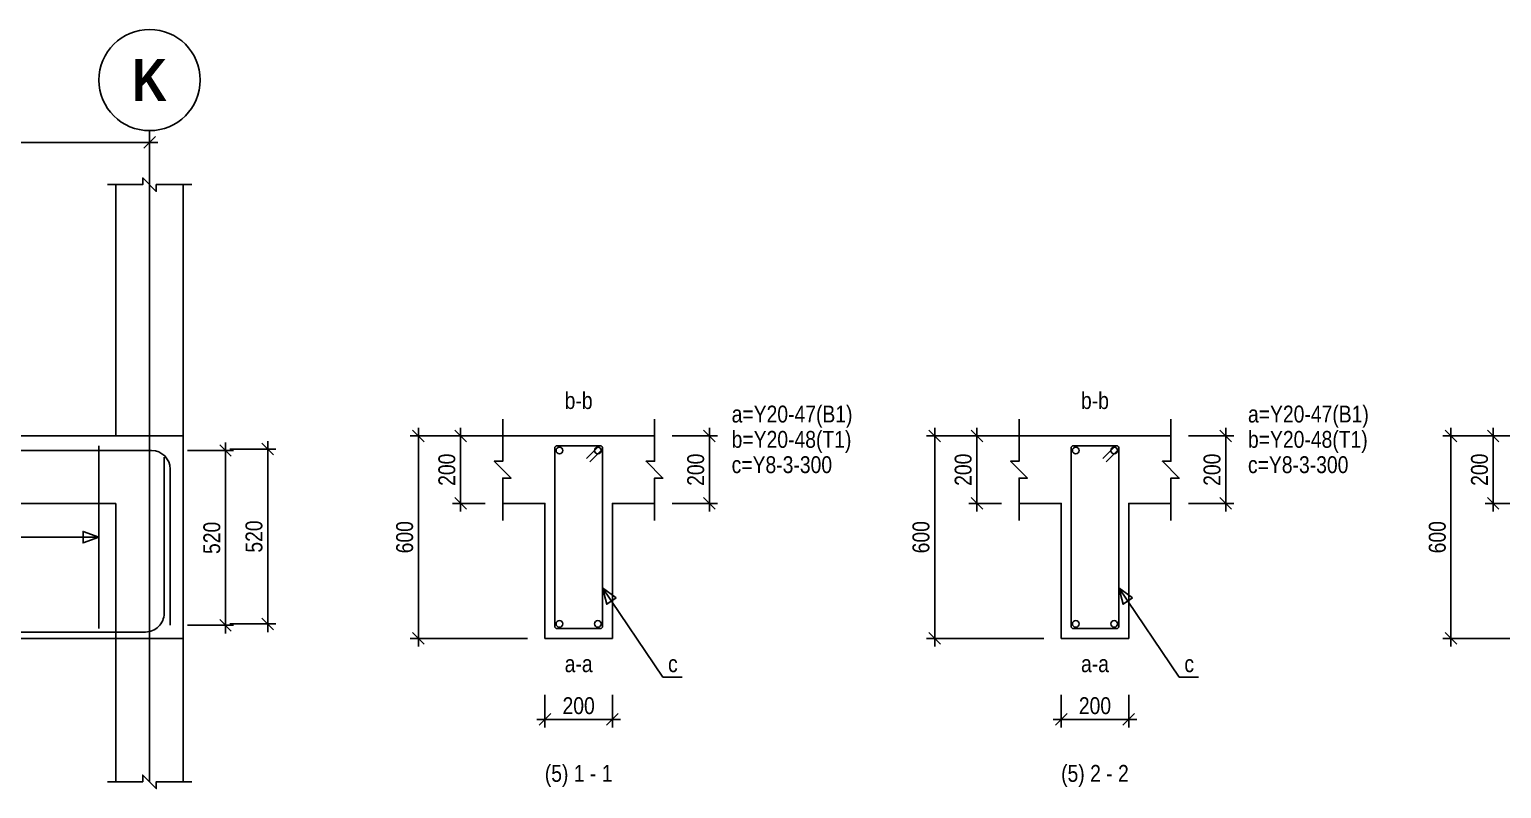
# Model space of a CAD drawing. Extents: x 0 to 206258, y -403073 to 0.
# Drawn here: x 53920 to 62645, y -252484 to -247984 of the extents above; entities that cross this region are included whole.
import ezdxf
from ezdxf.enums import TextEntityAlignment as Align
from ezdxf.lldxf.tags import DXFTag

# ---------------------------------------------------------------- set-up
doc = ezdxf.new("R2010")
doc.units = 0
doc.header["$LTSCALE"] = 1000
for name, color, linetype in [('Axis Circle(Dir 2)', 150, 'Continuous'), ('Axis Label(Dir 1)', 7, 'Continuous'), ('Axis Line(Dir 2)', 150, 'CENTER2'), ('Break Line', 5, 'Continuous'), ('Dimension Line', 5, 'Continuous'), ('Front Elevation Line', 40, 'Continuous'), ('Leader Line', 5, 'Continuous'), ('Link Line', 3, 'Continuous'), ('Rebar Label', 6, 'Continuous'), ('Rebar Line', 7, 'Continuous'), ('Section Label', 1, 'Continuous'), ('Top Rebar Label', 6, 'Continuous'), ('Top Rebar Line', 7, 'Continuous')]:
    doc.layers.add(name, color=color, linetype=linetype)
doc.layers.add('Beam Line(D)', color=112, linetype='Continuous', true_color=0x00bd5e)
doc.layers.add('Link Label', color=94, linetype='Continuous', true_color=0x008100)
doc.styles.add('Axis Label(Dir 1)', font='ARIALNB.TTF', dxfattribs={"height": 250})
doc.styles.add('Dimension Text', font='ARIALN.TTF', dxfattribs={"height": 100})
doc.styles.add('Link Label', font='ARIALN.TTF', dxfattribs={"height": 100})
doc.styles.add('Rebar Label', font='ARIALN.TTF', dxfattribs={"height": 100})
doc.styles.add('Section Label', font='ARIALN.TTF', dxfattribs={"height": 100})
doc.styles.add('Top Rebar Label', font='ARIALN.TTF', dxfattribs={"height": 100})
tags = doc.linetypes.add('CENTER2', pattern=[1.125, 0.75, -0.125, 0.125, -0.125]).pattern_tags.tags
tags[10:11] = [DXFTag(74, 4), DXFTag(75, 0), DXFTag(340, '0'), DXFTag(46, 0.0), DXFTag(50, 0.0), DXFTag(44, 0.0), DXFTag(45, 0.0)]
tags[8:9] = [DXFTag(74, 4), DXFTag(75, 0), DXFTag(340, '0'), DXFTag(46, 0.0), DXFTag(50, 0.0), DXFTag(44, 0.0), DXFTag(45, 0.0)]
tags[6:7] = [DXFTag(74, 4), DXFTag(75, 0), DXFTag(340, '0'), DXFTag(46, 0.0), DXFTag(50, 0.0), DXFTag(44, 0.0), DXFTag(45, 0.0)]
tags[4:5] = [DXFTag(74, 4), DXFTag(75, 0), DXFTag(340, '0'), DXFTag(46, 0.0), DXFTag(50, 0.0), DXFTag(44, 0.0), DXFTag(45, 0.0)]
doc.dimstyles.new('BEAM', dxfattribs={"dimtxt": 100, "dimasz": 30, "dimexe": 48.3, "dimexo": 103.5, "dimgap": 30, "dimtad": 1, "dimtoh": 1, "dimdec": 1, "dimlfac": 0.5, "dimdsep": 46, "dimtxsty": 'Dimension Text', "dimblk": 'PCDIM_TICK', "dimcen": 0.09, "dimclrd": 5, "dimclre": 5, "dimclrt": 5, "dimadec": 1, "dimazin": 0, "dimtp": 1, "dimtm": 1, "dimtfac": 1, "dimtdec": 4, "dimtofl": 0, "dimtmove": 0, "dimatfit": 3, "dimfxl": 1, "dimtolj": 1, "dimtzin": 0, "dimarcsym": 0})

# ---------------------------------------------------------------- blocks, each defined once
blk = doc.blocks.new('PCDIM_TICK')
at = {"layer": 'Dimension Line', "color": 0, "transparency": 33554687}
for p, q in [((1.15, 1.15), (-1.15, -1.15)), ((1.61, 0), (0, 0))]:
    blk.add_line(p, q, dxfattribs=at)
blk = doc.blocks.new('*U3244')
at = {"layer": 'Dimension Line', "color": 5, "true_color": 0x0000ff, "transparency": 16777216}
for p, q in [((57728.6, -250394.3), (57998.4, -250394.3)), ((57950.1, -250794.3), (57950.1, -250394.3)), ((57728.6, -250794.3), (57998.4, -250794.3))]:
    blk.add_line(p, q, dxfattribs=at)
at = {"layer": 'Dimension Line', "color": 5, "true_color": 0x0000ff, "transparency": 16777216, "xscale": 30, "yscale": 30}
for p, rotation in [((57950.1, -250394.3), 89.99999999999447), ((57950.1, -250794.3), 269.9999999999834)]:
    blk.add_blockref('PCDIM_TICK', p, dxfattribs=dict(at, rotation=rotation))
at = {"layer": 'Dimension Line', "color": 5, "true_color": 0x0000ff, "transparency": 16777216, "insert": (57920.1, -250594.3), "char_height": 100, "width": 182.775, "attachment_point": 8, "rotation": 90, "style": 'Dimension Text'}
blk.add_mtext('200', dxfattribs=at)
blk = doc.blocks.new('*U3245')
at = {"layer": 'Dimension Line', "color": 5, "true_color": 0x0000ff, "transparency": 16777216}
for p, q in [((56621.6, -250394.3), (56426.8, -250394.3)), ((56475.1, -250794.3), (56475.1, -250394.3)), ((56621.6, -250794.3), (56426.8, -250794.3))]:
    blk.add_line(p, q, dxfattribs=at)
at = {"layer": 'Dimension Line', "color": 5, "true_color": 0x0000ff, "transparency": 16777216, "xscale": 30, "yscale": 30}
for p, rotation in [((56475.1, -250394.3), 89.99999999999447), ((56475.1, -250794.3), 269.9999999999834)]:
    blk.add_blockref('PCDIM_TICK', p, dxfattribs=dict(at, rotation=rotation))
at = {"layer": 'Dimension Line', "color": 5, "true_color": 0x0000ff, "transparency": 16777216, "insert": (56445.1, -250594.3), "char_height": 100, "width": 182.775, "attachment_point": 8, "rotation": 90, "style": 'Dimension Text'}
blk.add_mtext('200', dxfattribs=at)
blk = doc.blocks.new('*U3246')
at = {"layer": 'Dimension Line', "color": 5, "true_color": 0x0000ff, "transparency": 16777216}
for p, q in [((56871.6, -250394.3), (56176.8, -250394.3)), ((56225.1, -251594.3), (56225.1, -250394.3)), ((56871.6, -251594.3), (56176.8, -251594.3))]:
    blk.add_line(p, q, dxfattribs=at)
at = {"layer": 'Dimension Line', "color": 5, "true_color": 0x0000ff, "transparency": 16777216, "xscale": 30, "yscale": 30}
for p, rotation in [((56225.1, -250394.3), 89.99999999999447), ((56225.1, -251594.3), 269.9999999999834)]:
    blk.add_blockref('PCDIM_TICK', p, dxfattribs=dict(at, rotation=rotation))
at = {"layer": 'Dimension Line', "color": 5, "true_color": 0x0000ff, "transparency": 16777216, "insert": (56195.1, -250994.3), "char_height": 100, "width": 181.97, "attachment_point": 8, "rotation": 90, "style": 'Dimension Text'}
blk.add_mtext('600', dxfattribs=at)
blk = doc.blocks.new('*U3247')
at = {"layer": 'Dimension Line', "color": 5, "true_color": 0x0000ff, "transparency": 16777216}
for p, q in [((56975.1, -251927.8), (56975.1, -252122.6)), ((57375.1, -251927.8), (57375.1, -252122.6)), ((56975.1, -252074.3), (57375.1, -252074.3))]:
    blk.add_line(p, q, dxfattribs=at)
at = {"layer": 'Dimension Line', "color": 5, "true_color": 0x0000ff, "transparency": 16777216, "xscale": 30, "yscale": 30, "rotation": 180.0000000000004}
blk.add_blockref('PCDIM_TICK', (56975.1, -252074.3), dxfattribs=at)
at = {"layer": 'Dimension Line', "color": 5, "true_color": 0x0000ff, "transparency": 16777216, "xscale": 30, "yscale": 30}
blk.add_blockref('PCDIM_TICK', (57375.1, -252074.3), dxfattribs=at)
at = {"layer": 'Dimension Line', "color": 5, "true_color": 0x0000ff, "transparency": 16777216, "insert": (57175.1, -252044.3), "char_height": 100, "width": 182.775, "attachment_point": 8, "style": 'Dimension Text'}
blk.add_mtext('200', dxfattribs=at)
blk = doc.blocks.new('*U3248')
at = {"layer": 'Dimension Line', "color": 5, "true_color": 0x0000ff, "transparency": 16777216}
for p, q in [((60788.8, -250394.3), (61058.6, -250394.3)), ((61010.3, -250794.3), (61010.3, -250394.3)), ((60788.8, -250794.3), (61058.6, -250794.3))]:
    blk.add_line(p, q, dxfattribs=at)
at = {"layer": 'Dimension Line', "color": 5, "true_color": 0x0000ff, "transparency": 16777216, "xscale": 30, "yscale": 30}
for p, rotation in [((61010.3, -250394.3), 89.99999999999447), ((61010.3, -250794.3), 269.9999999999834)]:
    blk.add_blockref('PCDIM_TICK', p, dxfattribs=dict(at, rotation=rotation))
at = {"layer": 'Dimension Line', "color": 5, "true_color": 0x0000ff, "transparency": 16777216, "insert": (60980.3, -250594.3), "char_height": 100, "width": 182.775, "attachment_point": 8, "rotation": 90, "style": 'Dimension Text'}
blk.add_mtext('200', dxfattribs=at)
blk = doc.blocks.new('*U3249')
at = {"layer": 'Dimension Line', "color": 5, "true_color": 0x0000ff, "transparency": 16777216}
for p, q in [((59681.8, -250394.3), (59487, -250394.3)), ((59535.3, -250794.3), (59535.3, -250394.3)), ((59681.8, -250794.3), (59487, -250794.3))]:
    blk.add_line(p, q, dxfattribs=at)
at = {"layer": 'Dimension Line', "color": 5, "true_color": 0x0000ff, "transparency": 16777216, "xscale": 30, "yscale": 30}
for p, rotation in [((59535.3, -250394.3), 89.99999999999447), ((59535.3, -250794.3), 269.9999999999834)]:
    blk.add_blockref('PCDIM_TICK', p, dxfattribs=dict(at, rotation=rotation))
at = {"layer": 'Dimension Line', "color": 5, "true_color": 0x0000ff, "transparency": 16777216, "insert": (59505.3, -250594.3), "char_height": 100, "width": 182.775, "attachment_point": 8, "rotation": 90, "style": 'Dimension Text'}
blk.add_mtext('200', dxfattribs=at)
blk = doc.blocks.new('*U3250')
at = {"layer": 'Dimension Line', "color": 5, "true_color": 0x0000ff, "transparency": 16777216}
for p, q in [((59931.8, -250394.3), (59237, -250394.3)), ((59285.3, -251594.3), (59285.3, -250394.3)), ((59931.8, -251594.3), (59237, -251594.3))]:
    blk.add_line(p, q, dxfattribs=at)
at = {"layer": 'Dimension Line', "color": 5, "true_color": 0x0000ff, "transparency": 16777216, "xscale": 30, "yscale": 30}
for p, rotation in [((59285.3, -250394.3), 89.99999999999447), ((59285.3, -251594.3), 269.9999999999834)]:
    blk.add_blockref('PCDIM_TICK', p, dxfattribs=dict(at, rotation=rotation))
at = {"layer": 'Dimension Line', "color": 5, "true_color": 0x0000ff, "transparency": 16777216, "insert": (59255.3, -250994.3), "char_height": 100, "width": 181.97, "attachment_point": 8, "rotation": 90, "style": 'Dimension Text'}
blk.add_mtext('600', dxfattribs=at)
blk = doc.blocks.new('*U3251')
at = {"layer": 'Dimension Line', "color": 5, "true_color": 0x0000ff, "transparency": 16777216}
for p, q in [((60035.3, -251927.8), (60035.3, -252122.6)), ((60435.3, -251927.8), (60435.3, -252122.6)), ((60035.3, -252074.3), (60435.3, -252074.3))]:
    blk.add_line(p, q, dxfattribs=at)
at = {"layer": 'Dimension Line', "color": 5, "true_color": 0x0000ff, "transparency": 16777216, "xscale": 30, "yscale": 30, "rotation": 180.0000000000004}
blk.add_blockref('PCDIM_TICK', (60035.3, -252074.3), dxfattribs=at)
at = {"layer": 'Dimension Line', "color": 5, "true_color": 0x0000ff, "transparency": 16777216, "xscale": 30, "yscale": 30}
blk.add_blockref('PCDIM_TICK', (60435.3, -252074.3), dxfattribs=at)
at = {"layer": 'Dimension Line', "color": 5, "true_color": 0x0000ff, "transparency": 16777216, "insert": (60235.3, -252044.3), "char_height": 100, "width": 182.775, "attachment_point": 8, "style": 'Dimension Text'}
blk.add_mtext('200', dxfattribs=at)
blk = doc.blocks.new('*U3253')
at = {"layer": 'Dimension Line', "color": 5, "true_color": 0x0000ff, "transparency": 16777216}
for p, q in [((62742, -250394.3), (62547.2, -250394.3)), ((62595.5, -250794.3), (62595.5, -250394.3)), ((62742, -250794.3), (62547.2, -250794.3))]:
    blk.add_line(p, q, dxfattribs=at)
at = {"layer": 'Dimension Line', "color": 5, "true_color": 0x0000ff, "transparency": 16777216, "xscale": 30, "yscale": 30}
for p, rotation in [((62595.5, -250394.3), 89.99999999999447), ((62595.5, -250794.3), 269.9999999999834)]:
    blk.add_blockref('PCDIM_TICK', p, dxfattribs=dict(at, rotation=rotation))
at = {"layer": 'Dimension Line', "color": 5, "true_color": 0x0000ff, "transparency": 16777216, "insert": (62565.5, -250594.3), "char_height": 100, "width": 182.775, "attachment_point": 8, "rotation": 90, "style": 'Dimension Text'}
blk.add_mtext('200', dxfattribs=at)
blk = doc.blocks.new('*U3254')
at = {"layer": 'Dimension Line', "color": 5, "true_color": 0x0000ff, "transparency": 16777216}
for p, q in [((62992, -250394.3), (62297.2, -250394.3)), ((62345.5, -251594.3), (62345.5, -250394.3)), ((62992, -251594.3), (62297.2, -251594.3))]:
    blk.add_line(p, q, dxfattribs=at)
at = {"layer": 'Dimension Line', "color": 5, "true_color": 0x0000ff, "transparency": 16777216, "xscale": 30, "yscale": 30}
for p, rotation in [((62345.5, -250394.3), 89.99999999999447), ((62345.5, -251594.3), 269.9999999999834)]:
    blk.add_blockref('PCDIM_TICK', p, dxfattribs=dict(at, rotation=rotation))
at = {"layer": 'Dimension Line', "color": 5, "true_color": 0x0000ff, "transparency": 16777216, "insert": (62315.5, -250994.3), "char_height": 100, "width": 181.97, "attachment_point": 8, "rotation": 90, "style": 'Dimension Text'}
blk.add_mtext('600', dxfattribs=at)
blk = doc.blocks.new('*U3263')
at = {"layer": 'Dimension Line', "color": 5, "true_color": 0x0000ff, "transparency": 16777216}
for p, q in [((54857.6, -250480.3), (55130.4, -250480.3)), ((55082.1, -251516.3), (55082.1, -250480.3)), ((54857.6, -251516.3), (55130.4, -251516.3))]:
    blk.add_line(p, q, dxfattribs=at)
at = {"layer": 'Dimension Line', "color": 5, "true_color": 0x0000ff, "transparency": 16777216, "xscale": 30, "yscale": 30}
for p, rotation in [((55082.1, -250480.3), 89.99999999999447), ((55082.1, -251516.3), 269.9999999999834)]:
    blk.add_blockref('PCDIM_TICK', p, dxfattribs=dict(at, rotation=rotation))
at = {"layer": 'Dimension Line', "color": 5, "true_color": 0x0000ff, "transparency": 16777216, "insert": (55052.1, -250998.3), "char_height": 100, "width": 181.501, "attachment_point": 8, "rotation": 90, "style": 'Dimension Text'}
blk.add_mtext('520', dxfattribs=at)
blk = doc.blocks.new('*U3264')
at = {"layer": 'Dimension Line', "color": 5, "true_color": 0x0000ff, "transparency": 16777216}
for p, q in [((55107.6, -250472.3), (55380.4, -250472.3)), ((55332.1, -251508.3), (55332.1, -250472.3)), ((55107.6, -251508.3), (55380.4, -251508.3))]:
    blk.add_line(p, q, dxfattribs=at)
at = {"layer": 'Dimension Line', "color": 5, "true_color": 0x0000ff, "transparency": 16777216, "xscale": 30, "yscale": 30}
for p, rotation in [((55332.1, -250472.3), 89.99999999999447), ((55332.1, -251508.3), 269.9999999999834)]:
    blk.add_blockref('PCDIM_TICK', p, dxfattribs=dict(at, rotation=rotation))
at = {"layer": 'Dimension Line', "color": 5, "true_color": 0x0000ff, "transparency": 16777216, "insert": (55302.1, -250990.3), "char_height": 100, "width": 181.501, "attachment_point": 8, "rotation": 90, "style": 'Dimension Text'}
blk.add_mtext('520', dxfattribs=at)
blk = doc.blocks.new('*U3265')
at = {"layer": 'Dimension Line', "color": 5, "true_color": 0x0000ff, "transparency": 16777216}
for p, q in [((44432.1, -248800.8), (44432.1, -248606)), ((44432.1, -248654.3), (54632.1, -248654.3)), ((54632.1, -248800.8), (54632.1, -248606))]:
    blk.add_line(p, q, dxfattribs=at)
at = {"layer": 'Dimension Line', "color": 5, "true_color": 0x0000ff, "transparency": 16777216, "xscale": 30, "yscale": 30, "rotation": 180.0000000000004}
blk.add_blockref('PCDIM_TICK', (44432.1, -248654.3), dxfattribs=at)
at = {"layer": 'Dimension Line', "color": 5, "true_color": 0x0000ff, "transparency": 16777216, "xscale": 30, "yscale": 30}
blk.add_blockref('PCDIM_TICK', (54632.1, -248654.3), dxfattribs=at)
at = {"layer": 'Dimension Line', "color": 5, "true_color": 0x0000ff, "transparency": 16777216, "insert": (49532.1, -248624.3), "char_height": 100, "width": 245.979, "attachment_point": 8, "style": 'Dimension Text'}
blk.add_mtext('5100', dxfattribs=at)

msp = doc.modelspace()

# ---------------------------------------------------------------- linework, layer by layer
at = {"layer": 'Axis Circle(Dir 2)', "transparency": 33554687}
msp.add_circle((54632.064, -248284.284), 300, dxfattribs=at)
at = {"layer": 'Axis Line(Dir 2)', "transparency": 33554687}
msp.add_lwpolyline([(54632.064, -252444.284), (54632.064, -248584.284)], dxfattribs=at)
at = {"layer": 'Beam Line(D)', "transparency": 33554687}
for points in [[(54432.064, -248904.284), (54432.064, -250394.284)], [(54832.064, -250394.284), (54832.063, -248904.284)], [(45032.064, -250394.284), (54432.064, -250394.284)], [(54832.063, -252444.284), (54832.064, -250394.284)], [(56975.064, -250394.284), (56725.064, -250394.284)], [(56975.064, -250394.284), (57375.064, -250394.284)], [(56975.064, -250394.284), (56975.064, -250394.284)], [(57375.064, -250394.284), (57375.064, -250394.284)], [(57375.064, -250394.284), (57625.064, -250394.284)], [(60035.303, -250394.284), (59785.303, -250394.284)], [(60035.303, -250394.284), (60435.303, -250394.284)], [(60035.303, -250394.284), (60035.303, -250394.284)], [(60435.303, -250394.284), (60435.303, -250394.284)], [(60435.303, -250394.284), (60685.303, -250394.284)], [(57375.064, -251594.284), (56975.064, -251594.284), (56975.064, -250794.284), (56725.064, -250794.284)], [(57375.064, -251594.284), (57375.064, -250794.284), (57625.064, -250794.284)], [(60435.303, -251594.284), (60035.303, -251594.284), (60035.303, -250794.284), (59785.303, -250794.284)], [(60435.303, -251594.284), (60435.303, -250794.284), (60685.303, -250794.284)], [(45032.064, -251594.284), (54432.064, -251594.284)], [(54432.064, -251594.284), (54432.064, -252444.284)]]:
    msp.add_lwpolyline(points, dxfattribs=at)
at = {"layer": 'Break Line', "transparency": 33554687}
for points in [[(54382.064, -248904.284), (54592.064, -248904.284), (54592.064, -248864.284), (54672.064, -248944.284), (54672.064, -248904.284), (54882.063, -248904.284)], [(56725.064, -250294.284), (56725.064, -250544.284), (56675.064, -250544.284), (56775.064, -250644.284), (56725.064, -250644.284), (56725.064, -250894.284)], [(57625.064, -250294.284), (57625.064, -250544.284), (57575.064, -250544.284), (57675.064, -250644.284), (57625.064, -250644.284), (57625.064, -250894.284)], [(59785.303, -250294.284), (59785.303, -250544.284), (59735.303, -250544.284), (59835.303, -250644.284), (59785.303, -250644.284), (59785.303, -250894.284)], [(60685.303, -250294.284), (60685.303, -250544.284), (60635.303, -250544.284), (60735.303, -250644.284), (60685.303, -250644.284), (60685.303, -250894.284)], [(54382.064, -252444.284), (54592.064, -252444.284), (54592.064, -252404.284), (54672.064, -252484.284), (54672.064, -252444.284), (54882.063, -252444.284)]]:
    msp.add_lwpolyline(points, dxfattribs=at)
at = {"layer": 'Front Elevation Line', "transparency": 33554687}
for points in [[(40432.064, -250394.284), (54432.064, -250394.284)], [(54832.064, -250394.284), (54432.064, -250394.284)], [(54832.064, -251594.284), (54832.064, -250394.284)], [(40432.064, -250794.284), (54432.064, -250794.284)], [(54432.064, -250794.284), (54432.064, -251594.284)], [(54432.064, -251594.284), (54832.064, -251594.284)]]:
    msp.add_lwpolyline(points, dxfattribs=at)
at = {"layer": 'Leader Line', "transparency": 33554687}
for points in [[(51286.708, -250994.284), (54332.063, -250994.284), (54238.094, -251028.486), (54238.094, -250960.082), (54332.063, -250994.284)], [(57398.004, -251353.008), (57341.32, -251391.297), (57317.064, -251294.283), (57398.004, -251353.008)], [(57317.064, -251294.283), (57675.064, -251824.284), (57788.194, -251824.284)], [(60458.243, -251353.008), (60401.559, -251391.296), (60377.302, -251294.283), (60458.243, -251353.008)], [(60377.302, -251294.283), (60735.303, -251824.284), (60848.432, -251824.284)]]:
    msp.add_lwpolyline(points, dxfattribs=at)
at = {"layer": 'Link Line', "transparency": 33554687}
msp.add_line((54332.063, -251536.284), (54332.063, -250452.284), dxfattribs=at)
for points in [[(57242.253, -250546.894), (57312.964, -250476.183, 0.66817864), (57303.064, -250452.284), (57047.064, -250452.284, 0.41421356), (57033.064, -250466.284), (57033.064, -251522.284, 0.41421356), (57047.064, -251536.284), (57303.064, -251536.284, 0.41421356), (57317.064, -251522.284), (57317.064, -250466.284, 0.66817864), (57293.165, -250456.384), (57222.454, -250527.095)], [(60302.492, -250546.894), (60373.202, -250476.183, 0.66817864), (60363.303, -250452.284), (60107.303, -250452.284, 0.41421356), (60093.303, -250466.284), (60093.303, -251522.284, 0.41421356), (60107.303, -251536.284), (60363.303, -251536.284, 0.41421356), (60377.303, -251522.284), (60377.303, -250466.284, 0.66817864), (60353.403, -250456.384), (60282.693, -250527.095)]]:
    msp.add_lwpolyline(points, format="xyb", dxfattribs=at)
at = {"layer": 'Rebar Line', "transparency": 33554687}
msp.add_lwpolyline([(41794.157, -251556.353), (54608.201, -251556.353, 0.41421381), (54718.157, -251446.397), (54718.156, -250520.353)], format="xyb", dxfattribs=at)
for centre in [(57061.064, -250480.284), (57289.064, -250480.284), (60121.303, -250480.284), (60349.303, -250480.284), (57061.064, -251508.284), (57289.064, -251508.284), (60121.303, -251508.284), (60349.303, -251508.284)]:
    msp.add_circle(centre, 20, dxfattribs=at)
at = {"layer": 'Top Rebar Line', "transparency": 33554687}
msp.add_lwpolyline([(45634.064, -250520.284), (47628.58, -250520.284, 0.02492232), (47639.521, -250519.738), (48028.607, -250480.829, -0.02492232), (48039.548, -250480.284), (54644.108, -250480.284, -0.41421356), (54754.064, -250590.239), (54754.064, -251516.284)], format="xyb", dxfattribs=at)

# ---------------------------------------------------------------- texts
at = {"layer": 'Axis Label(Dir 1)', "transparency": 33554687, "style": 'Axis Label(Dir 1)'}
msp.add_text('K', height=250, dxfattribs=at).set_placement((54632.064, -248284.284), align=Align.MIDDLE_CENTER)
at = {"layer": 'Link Label', "transparency": 33554687, "style": 'Link Label'}
for s, p in [(' c=Y8-3-300', (58050.064, -250614.284)), (' c=Y8-3-300', (61110.303, -250614.284)), ('c', (57705.064, -251794.284)), ('c', (60765.303, -251794.284))]:
    msp.add_text(s, height=100, dxfattribs=at).set_placement(p)
at = {"layer": 'Rebar Label', "transparency": 33554687, "style": 'Rebar Label'}
for s, p in [('b-b', (57175.064, -250264.284)), ('b-b', (60235.303, -250264.284)), ('a-a', (57175.064, -251824.284)), ('a-a', (60235.303, -251824.284))]:
    msp.add_text(s, height=100, dxfattribs=at).set_placement(p, align=Align.BOTTOM_CENTER)
for p in [(58050.064, -250314.284), (61110.303, -250314.284)]:
    msp.add_text(' a=Y20-47(B1)', height=100, dxfattribs=at).set_placement(p)
at = {"layer": 'Section Label', "transparency": 33554687, "style": 'Section Label'}
for s, p in [('(5) 1 - 1', (57175.064, -252474.284)), ('(5) 2 - 2', (60235.303, -252474.284))]:
    msp.add_text(s, height=100, dxfattribs=at).set_placement(p, align=Align.BOTTOM_CENTER)
at = {"layer": 'Top Rebar Label', "transparency": 33554687, "style": 'Top Rebar Label'}
for p in [(58050.064, -250464.284), (61110.303, -250464.284)]:
    msp.add_text(' b=Y20-48(T1)', height=100, dxfattribs=at).set_placement(p)

# ---------------------------------------------------------------- dimensions: what is measured, and where the dimension line sits
at = {"layer": 'Dimension Line', "transparency": 33554687}
for base, p1, p2, text, picture, middle in [((49532.064, -248654.284), (44432.064, -248904.284), (54632.064, -248904.284), '5100', '*U3265', (49532.064, -248654.284)), ((57175.064, -252074.284), (56975.064, -251824.284), (57375.064, -251824.284), '200', '*U3247', (57175.064, -252074.284)), ((60235.303, -252074.284), (60035.303, -251824.284), (60435.303, -251824.284), '200', '*U3251', (60235.303, -252074.284))]:
    dim = msp.add_linear_dim(base=base, p1=p1, p2=p2, text=text, dimstyle='BEAM', override={"dimscale": 1, "dimtxt": 100, "dimasz": 30, "dimexe": 48.3, "dimexo": 103.5, "dimgap": 30, "dimtad": 1, "dimtih": 0, "dimdec": 1, "dimlfac": 0.5, "dimzin": 8, "dimlunit": 2, "dimpost": '', "dimtxsty": 'Dimension Text', "dimblk": 'PCDIM_TICK', "dimse1": 0, "dimse2": 0, "dimsd2": 0, "dimclrd": 5, "dimclre": 5, "dimclrt": 5, "dimaunit": 0, "dimadec": 1, "dimazin": 0, "dimtol": 0, "dimtp": 1, "dimtm": 1, "dimtmove": 0}, dxfattribs=at)
    dim.commit()
    dim.dimension.update_dxf_attribs({"geometry": picture, "text_midpoint": middle})
for base, p1, p2, angle, text, picture, middle in [((56225.064, -250994.284), (56975.064, -251594.284), (56975.064, -250394.284), 90, '600', '*U3246', (56225.064, -250994.284)), ((56475.064, -250594.284), (56725.064, -250794.284), (56725.064, -250394.284), 90, '200', '*U3245', (56475.064, -250594.284)), ((57950.064, -250594.284), (57625.064, -250794.284), (57625.064, -250394.284), 90, '200', '*U3244', (57950.064, -250594.284)), ((59285.303, -250994.284), (60035.303, -251594.284), (60035.303, -250394.284), 90, '600', '*U3250', (59285.303, -250994.284)), ((59535.303, -250594.284), (59785.303, -250794.284), (59785.303, -250394.284), 90, '200', '*U3249', (59535.303, -250594.284)), ((61010.303, -250594.284), (60685.303, -250794.284), (60685.303, -250394.284), 90, '200', '*U3248', (61010.303, -250594.284)), ((62345.541, -250994.284), (63095.541, -251594.284), (63095.541, -250394.284), 90, '600', '*U3254', (62345.541, -250994.284)), ((62595.541, -250594.284), (62845.541, -250794.284), (62845.541, -250394.284), 90, '200', '*U3253', (62595.541, -250594.284)), ((55082.064, -250998.284), (54754.064, -251516.284), (54754.064, -250480.284), 90, '520', '*U3263', (55082.064, -250998.284)), ((55332.064, -250990.283), (55004.064, -251508.283), (55004.063, -250472.283), 90.0000489, '520', '*U3264', (55332.064, -250990.283))]:
    dim = msp.add_linear_dim(base=base, p1=p1, p2=p2, angle=angle, text=text, dimstyle='BEAM', override={"dimscale": 1, "dimtxt": 100, "dimasz": 30, "dimexe": 48.3, "dimexo": 103.5, "dimgap": 30, "dimtad": 1, "dimtih": 0, "dimdec": 1, "dimlfac": 0.5, "dimzin": 8, "dimlunit": 2, "dimpost": '', "dimtxsty": 'Dimension Text', "dimblk": 'PCDIM_TICK', "dimse1": 0, "dimse2": 0, "dimsd2": 0, "dimclrd": 5, "dimclre": 5, "dimclrt": 5, "dimaunit": 0, "dimadec": 1, "dimazin": 0, "dimtol": 0, "dimtp": 1, "dimtm": 1, "dimtmove": 0}, dxfattribs=at)
    dim.commit()
    dim.dimension.update_dxf_attribs({"geometry": picture, "text_midpoint": middle})

doc.saveas('drawing.dxf')
